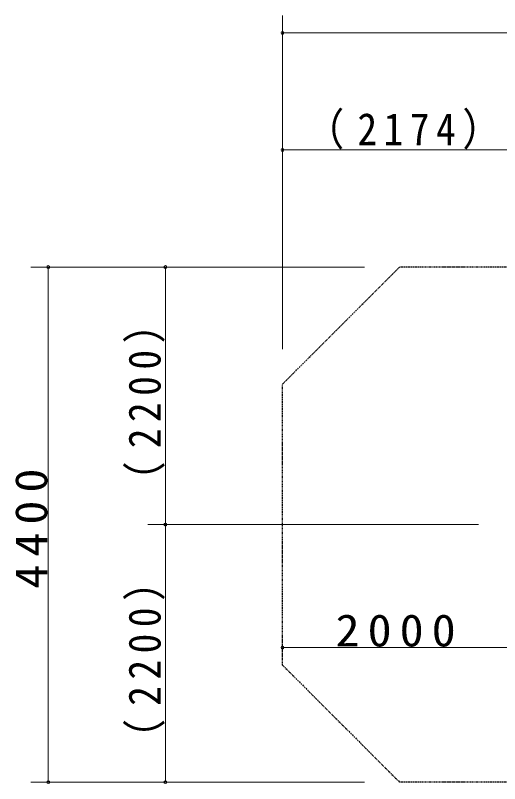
# Model space of a CAD drawing. Units: millimetres at full size, with parts at other scales. Extents: x -11723 to 0, y -1854 to 8010.
# Drawn here: x -2402 to -1575, y 1178 to 2490 of the extents above; entities that cross this region are included whole.
import ezdxf

# ---------------------------------------------------------------- set-up
doc = ezdxf.new("R2010")
doc.units = ezdxf.units.MM
doc.linetypes.add('USER3', pattern=[8, 3, -1, 1, -1, 1, -1])
doc.layers.add('線', color=2, linetype='Continuous', lineweight=25)
doc.layers.add('補助', color=2, linetype='Continuous', lineweight=13)
doc.styles.add('ＭＳ ゴシック', font='')
doc.styles.get('ＭＳ ゴシック').set_extended_font_data('MS Gothic')

# ---------------------------------------------------------------- blocks, each defined once
blk = doc.blocks.new('dimension_origin')
at = {"color": 0, "linetype": 'Continuous', "lineweight": -2}
blk.add_circle((0, 0), 1.25, dxfattribs=at)

msp = doc.modelspace()

# ---------------------------------------------------------------- linework, layer by layer
at = {"layer": '線', "linetype": 'USER3'}
for p, q in [((-1946.196, 1860), (-1746.196, 2060)), ((-308.644, 2060), (-1746.196, 2060)), ((-1946.196, 1380), (-1946.196, 1860)), ((-1946.196, 1380), (-1746.196, 1180)), ((-308.644, 1180), (-1746.196, 1180))]:
    msp.add_line(p, q, dxfattribs=at)
at = {"layer": '補助'}
for p, q in [((-1946.196, 1920), (-1946.196, 2490)), ((-1946.196, 2460), (-108.644, 2460)), ((-1946.196, 1920), (-1946.196, 2290)), ((-1946.196, 2260), (-1511.336, 2260)), ((-1806.196, 2060), (-2376.196, 2060)), ((-2346.196, 1180), (-2346.196, 2060)), ((-1806.196, 2060), (-2176.196, 2060)), ((-2146.196, 1620), (-2146.196, 2060)), ((-1611.368, 1620), (-2176.196, 1620)), ((-1611.368, 1620), (-2176.196, 1620)), ((-2146.196, 1180), (-2146.196, 1620)), ((-1546.196, 1410), (-1946.196, 1410)), ((-1806.196, 1180), (-2376.196, 1180)), ((-1806.196, 1180), (-2176.196, 1180))]:
    msp.add_line(p, q, dxfattribs=at)

# ---------------------------------------------------------------- block references
at = {"layer": '補助', "xscale": 2, "yscale": 2}
for p in [(-1946.196, 2460), (-1946.196, 2260), (-1946.196, 1410)]:
    msp.add_blockref('dimension_origin', p, dxfattribs=at)
for p, rotation in [((-2346.196, 2060), 270), ((-2146.196, 2060), 270), ((-2146.196, 1620), 90), ((-2146.196, 1620), 270), ((-2346.196, 1180), 90), ((-2146.196, 1180), 90)]:
    msp.add_blockref('dimension_origin', p, dxfattribs=dict(at, rotation=rotation))

# ---------------------------------------------------------------- texts
at = {"layer": '補助', "char_height": 54.99, "attachment_point": 8, "style": 'ＭＳ ゴシック'}
for s, insert in [('\\T1.33;\\W0.9;（2174）', (-1728.766, 2261)), ('\\T1.33;\\W1.1;2000', (-1746.196, 1411))]:
    msp.add_mtext(s, dxfattribs=dict(at, insert=insert))
at = {"layer": '補助', "char_height": 54.99, "attachment_point": 8, "rotation": 90, "style": 'ＭＳ ゴシック'}
for s, insert in [('\\T1.33;\\W0.9;（2200）', (-2147.196, 1840)), ('\\T1.33;\\W1.1;4400', (-2347.196, 1620)), ('\\T1.33;\\W0.9;（2200）', (-2147.196, 1400))]:
    msp.add_mtext(s, dxfattribs=dict(at, insert=insert))

doc.saveas('drawing.dxf')
